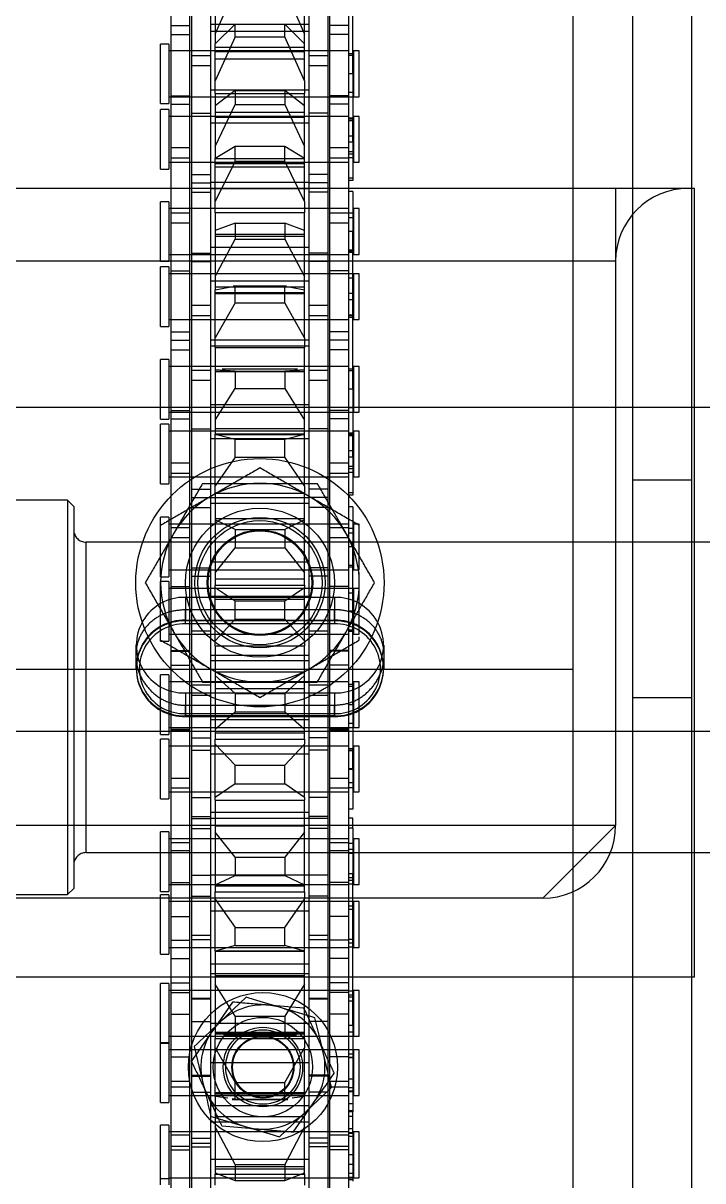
# Model space of a CAD drawing. Header units: metres. Extents: x 0 to 63075, y 0 to 44550.
# Drawn here: x 14551 to 14605.7, y 24603.6 to 24696.8 of the extents above; entities that cross this region are included whole.
import ezdxf

# ---------------------------------------------------------------- set-up
doc = ezdxf.new("R2010")
doc.units = ezdxf.units.M
doc.header["$LTSCALE"] = 75
doc.linetypes.add('HIDDEN2', pattern=[4.7625, 3.175, -1.5875])
for name, color, linetype in [('SDM', 7, 'Continuous'), ('SL1', 8, 'Continuous'), ('SL4', 4, 'Continuous'), ('ST1', 7, 'HIDDEN2')]:
    doc.layers.add(name, color=color, linetype=linetype)

# ---------------------------------------------------------------- blocks, each defined once
blk = doc.blocks.new('A$C29c634ac')
at = {"layer": 'SL1'}
for p, q in [((8110.014, 1997.519), (1110.014, 1997.519)), ((8110.014, 1997.519), (1110.014, 1997.519)), ((8110.014, 1971.419), (1110.014, 1971.419)), ((8110.014, 1971.419), (1110.014, 1971.419))]:
    blk.add_line(p, q, dxfattribs=at)
blk = doc.blocks.new('A$Ca53c419a')
at = {"layer": 'SL4'}
for p, q in [((215, 215.76), (215, 281)), ((184.647, 246.293), (181.839, 245.623)), ((188.616, 242.1), (186.632, 244.197)), ((177.384, 239.42), (179.368, 237.323)), ((181.353, 235.227), (184.161, 235.897)), ((59.76, 215.76), (215, 215.76)), ((215, 215.76), (1004.763, 215.76)), ((1004.763, 206.235), (54.76, 206.235))]:
    blk.add_line(p, q, dxfattribs=at)
for start, end in [(103.42102, 163.42102), (43.42102, 103.42102), (343.42102, 43.42102), (163.42102, 223.42102), (283.42102, 343.42102), (223.42102, 283.42102)]:
    blk.add_arc((183, 240.76), 5, start, end, dxfattribs=at)
for points, knots in [([(186.632, 244.197), (186.585, 244.246), (185.915, 244.955), (185.258, 245.648), (184.647, 246.293)], [0, 0, 0, 0, 0.070201, 1, 1, 1, 1]), ([(181.839, 245.623), (181.773, 245.608), (180.825, 245.381), (179.896, 245.16), (179.032, 244.953)], [0, 0, 0, 0, 0.070201, 1, 1, 1, 1]), ([(179.032, 244.953), (178.975, 244.763), (178.707, 243.862), (178.428, 242.926), (178.208, 242.187)], [0, 0, 0, 0, 0.211001, 1, 1, 1, 1]), ([(178.208, 242.187), (178.143, 241.97), (177.865, 241.033), (177.593, 240.121), (177.384, 239.42)], [0, 0, 0, 0, 0.231849, 1, 1, 1, 1]), ([(187.792, 239.333), (188.012, 240.072), (188.291, 241.009), (188.559, 241.91), (188.616, 242.1)], [0, 0, 0, 0, 0.788999, 1, 1, 1, 1]), ([(186.968, 236.567), (187.177, 237.268), (187.449, 238.18), (187.728, 239.116), (187.792, 239.333)], [0, 0, 0, 0, 0.768151, 1, 1, 1, 1]), ([(179.368, 237.323), (179.415, 237.274), (180.085, 236.565), (180.742, 235.872), (181.353, 235.227)], [0, 0, 0, 0, 0.070201, 1, 1, 1, 1]), ([(184.161, 235.897), (184.227, 235.912), (185.175, 236.139), (186.104, 236.36), (186.968, 236.567)], [0, 0, 0, 0, 0.070201, 1, 1, 1, 1])]:
    blk.add_open_spline(points, degree=3, knots=knots, dxfattribs=at)
at = {"layer": 'ST1'}
for p, q in [((190.25, 206), (190.25, 496)), ((202.45, 212.35), (202.45, 489.65)), ((247.9, 212.35), (247.9, 489.65)), ((196.6, 218.2), (196.6, 483.8)), ((196.888, 445.5), (196.888, 256.5)), ((228.638, 256.5), (228.638, 281.235)), ((253.75, 206), (253.75, 281.235)), ((228.638, 256.5), (196.888, 256.5)), ((196.888, 256.5), (197.388, 256)), ((228.138, 256), (228.638, 256.5)), ((228.138, 256), (197.388, 256)), ((200.263, 255), (200.263, 163.435)), ((200.265, 255), (225.236, 255)), ((225.263, 163.435), (225.263, 255)), ((216.971, 251), (215.07, 251)), ((216.157, 251), (215.138, 251)), ((173.529, 249), (177.857, 249)), ((173.996, 248.341), (173.996, 249)), ((177.857, 249), (178.326, 249)), ((178.326, 248.341), (178.326, 249)), ((180.155, 249), (184.926, 249)), ((180.155, 249), (180.155, 248.341)), ((184.926, 249), (189.631, 249)), ((184.926, 249), (184.926, 248.341)), ((184.952, 248.341), (184.952, 249)), ((189.631, 249), (189.723, 249)), ((189.723, 248.341), (189.723, 249)), ((192.081, 249), (196.878, 249)), ((192.081, 249), (192.081, 248.341)), ((196.878, 248.341), (196.878, 249)), ((197.14, 249), (201.845, 249)), ((197.14, 249), (197.14, 248.341)), ((201.845, 249), (201.937, 249)), ((201.937, 248.341), (201.937, 249)), ((204.595, 249), (209.392, 249)), ((204.595, 249), (204.595, 248.341)), ((209.392, 248.341), (209.392, 249)), ((209.779, 249), (214.576, 249)), ((209.779, 249), (209.779, 248.341)), ((214.576, 248.341), (214.576, 249)), ((217.295, 249), (222.092, 249)), ((217.295, 249), (217.295, 248.341)), ((222.261, 249), (222, 249)), ((222.092, 248.341), (222.092, 249)), ((222.479, 249), (227.276, 249)), ((222.479, 249), (222.479, 248.341)), ((227.276, 248.341), (227.276, 249)), ((229.965, 249), (234.762, 249)), ((229.965, 249), (229.965, 248.341)), ((234.762, 248.341), (234.762, 249)), ((235.179, 249), (239.976, 249)), ((235.179, 249), (235.179, 248.341)), ((239.976, 248.341), (239.976, 249)), ((242.635, 249), (247.432, 249)), ((242.635, 249), (242.635, 248.341)), ((247.432, 248.341), (247.432, 249)), ((247.879, 249), (252.676, 249)), ((247.879, 249), (247.879, 248.341)), ((252.676, 248.341), (252.676, 249)), ((255.305, 249), (260.102, 249)), ((255.305, 249), (255.305, 248.341)), ((260.102, 248.341), (260.102, 249)), ((260.579, 249), (265.376, 249)), ((260.579, 249), (260.579, 248.341)), ((265.376, 248.341), (265.376, 249)), ((170.405, 248.157), (181.404, 248.157)), ((177.857, 248.341), (173.529, 248.341)), ((174.083, 248.341), (174.083, 233.843)), ((174.083, 248.157), (174.083, 246.637)), ((176.345, 248.157), (176.345, 246.637)), ((176.633, 248.157), (176.633, 246.637)), ((177.517, 246.637), (177.517, 248.157)), ((177.773, 233.843), (177.773, 248.341)), ((177.773, 246.637), (177.773, 248.157)), ((178.326, 248.341), (177.857, 248.341)), ((180.301, 248.341), (180.155, 248.341)), ((184.926, 248.341), (180.301, 248.341)), ((180.708, 248.341), (180.708, 233.843)), ((180.708, 248.157), (180.708, 246.637)), ((181.404, 248.157), (189.009, 248.157)), ((181.404, 248.157), (181.404, 246.637)), ((181.848, 246.637), (181.848, 248.157)), ((183.818, 248.157), (183.818, 246.637)), ((184.398, 233.843), (184.398, 248.341)), ((184.398, 246.637), (184.398, 248.157)), ((189.723, 248.341), (184.926, 248.341)), ((185.479, 248.341), (185.479, 233.843)), ((185.479, 248.157), (185.479, 246.637)), ((187.252, 248.157), (187.252, 246.637)), ((189.009, 248.157), (189.009, 246.637)), ((189.009, 248.157), (195.116, 248.157)), ((189.169, 233.843), (189.169, 248.341)), ((189.169, 246.637), (189.169, 248.157)), ((189.781, 248.157), (189.781, 246.637)), ((191.747, 248.157), (191.747, 246.637)), ((192.227, 248.341), (192.081, 248.341)), ((196.878, 248.341), (192.227, 248.341)), ((192.635, 248.341), (192.635, 233.843)), ((192.635, 248.157), (192.635, 246.637)), ((193.215, 248.157), (193.215, 246.637)), ((195.116, 248.157), (195.116, 246.637)), ((195.116, 248.157), (205.458, 248.157)), ((196.325, 233.843), (196.325, 248.341)), ((196.325, 246.637), (196.325, 248.157)), ((201.937, 248.341), (197.14, 248.341)), ((197.693, 248.341), (197.693, 233.843)), ((197.693, 248.157), (197.693, 246.637)), ((197.854, 248.157), (197.854, 246.637)), ((200.4, 246.637), (200.4, 248.157)), ((201.074, 248.157), (201.074, 246.637)), ((201.383, 233.843), (201.383, 248.341)), ((201.383, 246.637), (201.383, 248.157)), ((209.392, 248.341), (204.595, 248.341)), ((205.149, 248.341), (205.149, 233.843)), ((205.149, 248.157), (205.149, 246.637)), ((205.458, 248.157), (206.257, 248.157)), ((205.458, 246.637), (205.458, 248.157)), ((206.257, 248.157), (215.351, 248.157)), ((206.257, 248.157), (206.257, 246.637)), ((208.839, 233.843), (208.839, 248.341)), ((208.839, 246.637), (208.839, 248.157)), ((214.576, 248.341), (209.779, 248.341)), ((210.14, 248.157), (210.14, 246.637)), ((210.198, 248.157), (210.198, 246.637)), ((210.332, 248.341), (210.332, 233.843)), ((210.332, 248.157), (210.332, 246.637)), ((214.022, 233.843), (214.022, 248.341)), ((214.022, 246.637), (214.022, 248.157)), ((215.351, 248.157), (215.351, 246.637)), ((215.351, 248.157), (221.701, 248.157)), ((215.353, 248.157), (215.353, 246.637)), ((216.489, 248.157), (216.489, 246.637)), ((216.548, 248.157), (216.548, 246.637)), ((222.092, 248.341), (217.295, 248.341)), ((217.849, 248.341), (217.849, 233.843)), ((217.849, 248.157), (217.849, 246.637)), ((221.539, 233.843), (221.539, 248.341)), ((221.539, 246.637), (221.539, 248.157)), ((221.701, 248.157), (221.701, 246.637)), ((221.701, 248.157), (230.797, 248.157)), ((221.703, 248.157), (221.703, 246.637)), ((227.276, 248.341), (222.479, 248.341)), ((223.032, 248.341), (223.032, 233.843)), ((223.032, 248.157), (223.032, 246.637)), ((225.614, 246.637), (225.614, 248.157)), ((226.444, 248.157), (226.444, 246.637)), ((226.722, 233.843), (226.722, 248.341)), ((226.722, 246.637), (226.722, 248.157)), ((234.762, 248.341), (229.965, 248.341)), ((230.519, 248.341), (230.519, 233.843)), ((230.519, 248.157), (230.519, 246.637)), ((230.797, 248.157), (231.657, 248.157)), ((230.797, 246.637), (230.797, 248.157)), ((231.657, 248.157), (240.752, 248.157)), ((231.657, 248.157), (231.657, 246.637)), ((234.209, 233.843), (234.209, 248.341)), ((234.209, 246.637), (234.209, 248.157)), ((239.976, 248.341), (235.179, 248.341)), ((235.188, 248.157), (235.188, 246.637)), ((235.732, 248.341), (235.732, 233.843)), ((235.732, 248.157), (235.732, 246.637)), ((235.874, 248.157), (235.874, 246.637)), ((239.422, 233.843), (239.422, 248.341)), ((239.422, 246.637), (239.422, 248.157)), ((240.752, 248.157), (240.752, 246.637)), ((240.752, 248.157), (247.102, 248.157)), ((241.523, 248.157), (241.523, 246.637)), ((242.209, 248.157), (242.209, 246.637)), ((247.432, 248.341), (242.635, 248.341)), ((243.189, 248.341), (243.189, 233.843)), ((243.189, 248.157), (243.189, 246.637)), ((246.879, 233.843), (246.879, 248.341)), ((246.879, 246.637), (246.879, 248.157)), ((247.102, 248.157), (247.102, 246.637)), ((247.102, 248.157), (256.197, 248.157)), ((252.676, 248.341), (247.879, 248.341)), ((248.432, 248.341), (248.432, 233.843)), ((248.432, 248.157), (248.432, 246.637)), ((250.954, 246.637), (250.954, 248.157)), ((251.784, 248.157), (251.784, 246.637)), ((252.122, 233.843), (252.122, 248.341)), ((252.122, 246.637), (252.122, 248.157)), ((260.102, 248.341), (255.305, 248.341)), ((255.859, 248.341), (255.859, 233.843)), ((255.859, 248.157), (255.859, 246.637)), ((256.197, 248.157), (257.057, 248.157)), ((256.197, 246.637), (256.197, 248.157)), ((257.057, 248.157), (266.152, 248.157)), ((257.057, 248.157), (257.057, 246.637)), ((259.549, 233.843), (259.549, 248.341)), ((259.549, 246.637), (259.549, 248.157)), ((260.528, 248.157), (260.528, 246.637)), ((265.376, 248.341), (260.579, 248.341)), ((261.132, 248.341), (261.132, 233.843)), ((261.132, 248.157), (261.132, 246.637)), ((261.214, 248.157), (261.214, 246.637)), ((264.822, 233.843), (264.822, 248.341)), ((264.822, 246.637), (264.822, 248.157)), ((266.152, 248.157), (266.152, 246.637)), ((266.152, 248.157), (272.502, 248.157)), ((266.863, 248.157), (266.863, 246.637)), ((170.008, 246.485), (176.572, 246.485)), ((170.405, 246.637), (181.404, 246.637)), ((174.083, 246.485), (174.083, 244.965)), ((176.572, 246.485), (176.572, 244.965)), ((176.572, 246.485), (182.27, 246.485)), ((176.864, 246.485), (176.864, 244.965)), ((177.287, 246.485), (177.287, 244.965)), ((177.773, 244.965), (177.773, 246.485)), ((180.708, 246.485), (180.708, 244.965)), ((180.982, 246.485), (180.982, 244.965)), ((181.404, 246.637), (189.009, 246.637)), ((182.27, 246.485), (182.27, 244.965)), ((182.27, 246.485), (193.244, 246.485)), ((182.342, 246.485), (182.342, 244.965)), ((184.398, 244.965), (184.398, 246.485)), ((185.479, 246.485), (185.479, 244.965)), ((186.68, 246.485), (186.68, 244.965)), ((188.473, 244.965), (188.473, 246.485)), ((188.56, 246.485), (188.56, 244.965)), ((189.009, 246.637), (195.116, 246.637)), ((189.169, 244.965), (189.169, 246.485)), ((192.635, 246.485), (192.635, 244.965)), ((193.244, 246.485), (193.618, 246.485)), ((193.244, 244.965), (193.244, 246.485)), ((193.618, 246.485), (202.209, 246.485)), ((193.618, 246.485), (193.618, 244.965)), ((195.116, 246.637), (205.458, 246.637)), ((196.325, 244.965), (196.325, 246.485)), ((196.757, 246.485), (196.757, 244.965)), ((197.693, 246.485), (197.693, 244.965)), ((198.46, 246.485), (198.46, 244.965)), ((201.383, 244.965), (201.383, 246.485)), ((202.209, 246.485), (202.209, 244.965)), ((202.209, 246.485), (208.529, 246.485)), ((203.014, 246.485), (203.014, 244.965)), ((203.187, 246.485), (203.187, 244.965)), ((204.717, 246.485), (204.717, 244.965)), ((205.149, 246.485), (205.149, 244.965)), ((205.458, 246.637), (206.257, 246.637)), ((206.257, 246.637), (215.351, 246.637)), ((208.529, 246.485), (208.529, 244.965)), ((208.529, 246.485), (218.097, 246.485)), ((208.839, 244.965), (208.839, 246.485)), ((209.507, 246.485), (209.507, 244.965)), ((210.332, 246.485), (210.332, 244.965)), ((213.121, 247), (211.221, 247)), ((211.221, 247), (211.221, 235)), ((211.279, 247), (211.289, 247)), ((211.279, 247), (211.279, 235)), ((211.289, 247), (212.128, 247)), ((211.289, 235), (211.289, 247)), ((211.461, 247), (211.289, 247)), ((211.461, 247), (211.461, 235)), ((212.128, 247), (212.128, 235)), ((212.914, 244.965), (212.914, 246.485)), ((213.121, 247), (213.121, 235)), ((213.774, 246.485), (213.774, 244.965)), ((214.022, 244.965), (214.022, 246.485)), ((215.351, 246.637), (221.701, 246.637)), ((217.849, 246.485), (217.849, 244.965)), ((218.097, 246.485), (218.957, 246.485)), ((218.097, 244.965), (218.097, 246.485)), ((218.68, 247), (218.988, 247)), ((218.68, 235), (218.68, 247)), ((220.821, 247), (218.92, 247)), ((218.92, 235), (218.92, 247)), ((218.957, 246.485), (228.052, 246.485)), ((218.957, 246.485), (218.957, 244.965)), ((218.988, 247), (219.828, 247)), ((218.988, 247), (218.988, 235)), ((219.828, 235), (219.828, 247)), ((220.821, 235), (220.821, 247)), ((221.539, 244.965), (221.539, 246.485)), ((221.701, 246.637), (230.797, 246.637)), ((222.518, 246.485), (222.518, 244.965)), ((223.032, 246.485), (223.032, 244.965)), ((223.204, 246.485), (223.204, 244.965)), ((226.722, 244.965), (226.722, 246.485)), ((228.052, 246.485), (228.052, 244.965)), ((228.052, 246.485), (234.402, 246.485)), ((228.853, 246.485), (228.853, 244.965)), ((229.539, 246.485), (229.539, 244.965)), ((230.519, 246.485), (230.519, 244.965)), ((230.797, 246.637), (231.657, 246.637)), ((231.657, 246.637), (240.752, 246.637)), ((234.209, 244.965), (234.209, 246.485)), ((234.402, 246.485), (234.402, 244.965)), ((234.402, 246.485), (243.497, 246.485)), ((235.732, 246.485), (235.732, 244.965)), ((238.284, 244.965), (238.284, 246.485)), ((239.114, 246.485), (239.114, 244.965)), ((239.422, 244.965), (239.422, 246.485)), ((240.752, 246.637), (247.102, 246.637)), ((243.189, 246.485), (243.189, 244.965)), ((243.497, 246.485), (244.357, 246.485)), ((243.497, 244.965), (243.497, 246.485)), ((244.357, 246.485), (253.452, 246.485)), ((244.357, 246.485), (244.357, 244.965)), ((246.879, 244.965), (246.879, 246.485)), ((247.102, 246.637), (256.197, 246.637)), ((247.858, 246.485), (247.858, 244.965)), ((248.432, 246.485), (248.432, 244.965)), ((248.544, 246.485), (248.544, 244.965)), ((252.122, 244.965), (252.122, 246.485)), ((253.452, 246.485), (253.452, 244.965)), ((253.452, 246.485), (259.802, 246.485)), ((254.193, 246.485), (254.193, 244.965)), ((254.879, 246.485), (254.879, 244.965)), ((255.859, 246.485), (255.859, 244.965)), ((256.197, 246.637), (257.057, 246.637)), ((257.057, 246.637), (266.152, 246.637)), ((259.549, 244.965), (259.549, 246.485)), ((259.802, 246.485), (259.802, 244.965)), ((259.802, 246.485), (268.897, 246.485)), ((261.132, 246.485), (261.132, 244.965)), ((263.624, 244.965), (263.624, 246.485)), ((264.454, 246.485), (264.454, 244.965)), ((264.822, 244.965), (264.822, 246.485)), ((266.152, 246.637), (272.502, 246.637)), ((170.008, 244.965), (176.572, 244.965)), ((173.482, 244.6), (174.379, 244.6)), ((174.48, 244.6), (173.859, 243)), ((174.083, 244.965), (174.083, 237.035)), ((174.379, 244.6), (174.379, 237.4)), ((180.641, 244.6), (174.379, 244.6)), ((174.804, 244.6), (174.804, 237.4)), ((174.964, 237.4), (174.964, 244.6)), ((175.142, 243), (178.176, 244.6)), ((175.557, 237.035), (175.557, 244.965)), ((176.572, 244.965), (182.27, 244.965)), ((177.773, 237.035), (177.773, 244.965)), ((178.593, 244.965), (178.593, 237.035)), ((179.013, 244.6), (179.013, 237.4)), ((179.888, 237.035), (179.888, 244.965)), ((180.491, 243.592), (180.641, 244.6)), ((180.641, 244.6), (184.545, 244.6)), ((180.708, 244.965), (180.708, 237.035)), ((180.851, 244.6), (180.851, 237.4)), ((180.918, 237.4), (180.918, 244.6)), ((184.545, 244.6), (181.757, 243)), ((182.27, 244.965), (193.244, 244.965)), ((183.364, 244.965), (183.364, 237.035)), ((184.398, 237.035), (184.398, 244.965)), ((184.545, 244.6), (185.296, 244.6)), ((185.296, 244.6), (185.296, 237.4)), ((192.337, 244.6), (185.296, 244.6)), ((185.479, 244.965), (185.479, 237.035)), ((185.644, 244.6), (185.703, 243)), ((185.764, 244.6), (185.764, 237.4)), ((185.786, 237.4), (185.786, 244.6)), ((188.23, 243.206), (185.863, 244.859)), ((186.513, 237.035), (186.513, 244.965)), ((187.104, 243), (189.681, 244.6)), ((189.169, 237.035), (189.169, 244.965)), ((190.36, 244.6), (190.36, 237.4)), ((190.52, 244.965), (190.52, 237.035)), ((191.284, 237.035), (191.284, 244.965)), ((192.337, 244.6), (192.343, 244.6)), ((192.337, 244.6), (192.337, 237.4)), ((192.785, 243), (192.343, 244.6)), ((192.343, 244.6), (196.515, 244.6)), ((192.346, 244.6), (192.346, 237.4)), ((192.635, 244.965), (192.635, 237.035)), ((193.244, 244.965), (193.618, 244.965)), ((193.618, 244.965), (202.209, 244.965)), ((196.515, 244.6), (194.233, 243)), ((195.578, 244.965), (195.578, 237.035)), ((196.325, 237.035), (196.325, 244.965)), ((196.515, 244.6), (197.096, 244.6)), ((197.096, 244.6), (197.096, 237.4)), ((204.497, 244.6), (197.096, 244.6)), ((197.592, 244.6), (197.592, 237.4)), ((197.681, 244.6), (198.417, 243)), ((197.693, 244.965), (197.693, 237.035)), ((198.44, 237.035), (198.44, 244.965)), ((199.891, 243), (201.927, 244.6)), ((200.263, 244.6), (200.263, 237.4)), ((201.383, 237.035), (201.383, 244.965)), ((202.209, 244.965), (208.529, 244.965)), ((202.428, 244.6), (202.428, 237.4)), ((203.034, 244.965), (203.034, 237.035)), ((203.498, 237.035), (203.498, 244.965)), ((204.497, 244.6), (204.497, 237.4)), ((204.497, 244.6), (204.702, 244.6)), ((205.81, 243), (204.702, 244.6)), ((204.702, 244.6), (209.007, 244.6)), ((205.149, 244.965), (205.149, 237.035)), ((209.007, 244.6), (207.305, 243)), ((208.217, 244.965), (208.217, 237.035)), ((208.529, 244.965), (218.097, 244.965)), ((208.839, 237.035), (208.839, 244.965)), ((209.007, 244.6), (209.399, 244.6)), ((209.399, 244.6), (209.399, 237.4)), ((216.914, 244.6), (209.399, 244.6)), ((209.908, 244.6), (209.908, 237.4)), ((210.202, 244.6), (211.592, 243)), ((210.332, 244.965), (210.332, 237.035)), ((210.954, 237.035), (210.954, 244.965)), ((212.128, 244.6), (212.128, 237.4)), ((213.092, 243), (214.522, 244.6)), ((213.135, 244.6), (213.135, 237.4)), ((213.443, 237.4), (213.443, 244.6)), ((214.022, 237.035), (214.022, 244.965)), ((214.828, 244.6), (214.828, 237.4)), ((215.734, 244.965), (215.734, 237.035)), ((216.137, 237.035), (216.137, 244.965)), ((216.914, 244.6), (216.914, 237.4)), ((216.914, 244.6), (217.319, 244.6)), ((219.059, 243), (217.319, 244.6)), ((217.319, 244.6), (221.62, 244.6)), ((217.849, 244.965), (217.849, 237.035)), ((218.097, 244.965), (218.957, 244.965)), ((218.957, 244.965), (228.052, 244.965)), ((219.828, 237.4), (219.828, 244.6)), ((221.62, 244.6), (220.552, 243)), ((220.662, 244.6), (220.662, 237.4)), ((220.834, 237.4), (220.834, 244.6)), ((220.844, 237.4), (220.844, 244.6)), ((220.917, 244.965), (220.917, 237.035)), ((221.539, 237.035), (221.539, 244.965)), ((221.62, 244.6), (221.811, 244.6)), ((221.811, 244.6), (221.811, 237.4)), ((229.197, 244.6), (221.811, 244.6)), ((222.316, 244.6), (222.316, 237.4)), ((222.805, 244.6), (224.804, 243)), ((223.032, 244.965), (223.032, 237.035)), ((223.654, 237.035), (223.654, 244.965)), ((225.263, 237.4), (225.263, 244.6)), ((226.282, 243), (227.06, 244.6)), ((226.722, 237.035), (226.722, 244.965)), ((227.162, 244.6), (227.162, 237.4)), ((228.052, 244.965), (234.402, 244.965)), ((228.404, 244.965), (228.404, 237.035)), ((228.837, 237.035), (228.837, 244.965)), ((229.197, 244.6), (229.197, 237.4)), ((229.197, 244.6), (229.79, 244.6)), ((232.105, 243), (229.79, 244.6)), ((229.79, 244.6), (233.948, 244.6)), ((230.519, 244.965), (230.519, 237.035)), ((233.948, 244.6), (233.549, 243)), ((233.617, 244.965), (233.617, 237.035)), ((233.932, 244.6), (233.932, 237.4)), ((233.948, 244.6), (233.95, 244.6)), ((240.952, 244.6), (233.95, 244.6)), ((233.95, 237.4), (233.95, 244.6)), ((234.209, 237.035), (234.209, 244.965)), ((234.402, 244.965), (243.497, 244.965)), ((234.416, 244.6), (234.416, 237.4)), ((235.085, 244.6), (237.63, 243)), ((235.732, 244.965), (235.732, 237.035)), ((236.324, 237.035), (236.324, 244.965)), ((239.015, 244.6), (239.015, 237.4)), ((239.032, 244.6), (239.032, 237.4)), ((239.037, 243), (239.139, 244.6)), ((239.422, 237.035), (239.422, 244.965)), ((240.952, 244.6), (240.952, 237.4)), ((240.952, 244.6), (241.713, 244.6)), ((241.074, 244.965), (241.074, 237.035)), ((241.537, 237.035), (241.537, 244.965)), ((244.53, 243), (241.713, 244.6)), ((241.713, 244.6), (245.595, 244.6)), ((243.189, 244.965), (243.189, 237.035)), ((243.497, 244.965), (244.357, 244.965)), ((244.357, 244.965), (253.452, 244.965)), ((245.297, 244.6), (245.297, 237.4)), ((245.372, 244.6), (245.372, 237.4)), ((245.595, 244.6), (245.791, 243.49)), ((251.801, 244.6), (245.595, 244.6)), ((245.821, 244.6), (245.821, 237.4)), ((246.317, 244.965), (246.317, 237.035)), ((246.648, 244.6), (249.656, 243)), ((246.879, 237.035), (246.879, 244.965)), ((248.432, 244.965), (248.432, 237.035)), ((248.994, 237.035), (248.994, 244.965)), ((249.911, 244.6), (249.911, 237.4)), ((250.059, 244.6), (250.059, 237.4)), ((250.948, 243), (250.37, 244.6)), ((251.801, 244.6), (251.801, 237.4)), ((251.801, 244.6), (252.706, 244.6)), ((252.122, 237.035), (252.122, 244.965)), ((255.933, 243), (252.706, 244.6)), ((252.706, 244.6), (256.187, 244.6)), ((253.452, 244.965), (259.802, 244.965)), ((253.744, 244.965), (253.744, 237.035)), ((254.237, 237.035), (254.237, 244.965)), ((255.489, 244.6), (255.489, 237.4)), ((255.765, 244.6), (255.765, 237.4)), ((255.859, 244.965), (255.859, 237.035)), ((261.395, 244.6), (256.163, 244.6)), ((256.163, 244.6), (256.163, 237.4)), ((256.187, 244.6), (257.142, 243)), ((257.122, 244.6), (260.496, 243)), ((259.017, 244.965), (259.017, 237.035)), ((259.485, 244.6), (259.485, 237.4)), ((259.549, 237.035), (259.549, 244.965)), ((259.802, 244.965), (268.897, 244.965)), ((259.886, 244.6), (259.886, 237.4)), ((261.632, 243), (260.392, 244.6)), ((261.132, 244.965), (261.132, 237.035)), ((261.395, 244.6), (261.395, 237.4)), ((261.395, 244.6), (262.416, 244.6)), ((261.664, 237.035), (261.664, 244.965)), ((265.949, 243), (262.416, 244.6)), ((262.416, 244.6), (265.383, 244.6)), ((264.179, 244.6), (264.179, 237.4)), ((264.775, 244.6), (264.775, 237.4)), ((264.822, 237.035), (264.822, 244.965)), ((265.11, 244.6), (265.11, 237.4)), ((265.383, 244.6), (266.979, 243)), ((269.426, 244.6), (265.383, 244.6)), ((266.17, 244.6), (269.803, 243)), ((266.414, 244.965), (266.414, 237.035)), ((266.937, 237.035), (266.937, 244.965)), ((178.267, 244.066), (178.019, 241.19)), ((185.585, 243.936), (185.585, 238.064)), ((239.182, 237.964), (239.182, 244.036)), ((173.859, 243), (173.859, 239)), ((175.142, 243), (173.859, 243)), ((175.142, 243), (175.142, 239)), ((180.394, 243.246), (180.394, 238.754)), ((180.402, 243), (180.439, 243.246)), ((180.402, 243), (181.757, 243)), ((180.402, 243), (180.402, 239)), ((181.757, 243), (181.757, 239)), ((185.703, 243), (185.703, 239)), ((187.104, 243), (185.703, 243)), ((187.104, 243), (187.104, 239)), ((192.785, 243), (194.233, 243)), ((192.785, 243), (192.785, 239)), ((194.233, 243), (194.233, 239)), ((199.891, 243), (198.417, 243)), ((198.417, 243), (198.417, 239)), ((199.891, 243), (199.891, 239)), ((205.81, 243), (207.305, 243)), ((205.81, 243), (205.81, 239)), ((207.305, 243), (207.305, 239)), ((213.092, 243), (211.592, 243)), ((211.592, 243), (211.592, 239)), ((213.092, 243), (213.092, 239)), ((219.059, 243), (220.552, 243)), ((219.059, 243), (219.059, 239)), ((220.552, 243), (220.552, 239)), ((224.804, 243), (224.804, 239)), ((226.282, 243), (224.804, 243)), ((226.282, 243), (226.282, 239)), ((232.105, 243), (232.105, 239)), ((232.105, 243), (233.549, 243)), ((233.549, 243), (233.549, 239)), ((237.63, 243), (237.63, 239)), ((239.037, 243), (237.63, 243)), ((239.037, 243), (239.037, 239)), ((244.53, 243), (244.53, 239)), ((244.53, 243), (245.877, 243)), ((245.852, 243.146), (245.877, 243)), ((245.877, 243), (245.877, 239)), ((245.88, 238.854), (245.88, 243.146)), ((249.656, 243), (249.656, 239)), ((250.948, 243), (249.656, 243)), ((250.948, 243), (250.948, 239)), ((255.933, 243), (255.933, 239)), ((255.933, 243), (257.142, 243)), ((257.142, 243), (257.142, 239)), ((260.496, 243), (260.496, 239)), ((261.632, 243), (260.496, 243)), ((261.632, 243), (261.632, 239)), ((265.949, 243), (265.949, 239)), ((265.949, 243), (266.979, 243)), ((266.979, 243), (266.979, 239)), ((187.733, 237.454), (187.981, 240.33)), ((173.859, 239), (174.48, 237.4)), ((175.142, 239), (173.859, 239)), ((178.176, 237.4), (175.142, 239)), ((180.439, 238.754), (180.402, 239)), ((180.402, 239), (181.757, 239)), ((181.757, 239), (184.545, 237.4)), ((185.703, 239), (185.644, 237.4)), ((187.104, 239), (185.703, 239)), ((189.681, 237.4), (187.104, 239)), ((192.343, 237.4), (192.785, 239)), ((192.785, 239), (194.233, 239)), ((194.233, 239), (196.515, 237.4)), ((198.417, 239), (197.681, 237.4)), ((199.891, 239), (198.417, 239)), ((201.927, 237.4), (199.891, 239)), ((204.702, 237.4), (205.81, 239)), ((205.81, 239), (207.305, 239)), ((207.305, 239), (209.007, 237.4)), ((211.592, 239), (210.202, 237.4)), ((213.092, 239), (211.592, 239)), ((214.522, 237.4), (213.092, 239)), ((217.319, 237.4), (219.059, 239)), ((219.059, 239), (220.552, 239)), ((220.552, 239), (221.62, 237.4)), ((224.804, 239), (222.805, 237.4)), ((226.282, 239), (224.804, 239)), ((227.06, 237.4), (226.282, 239)), ((229.79, 237.4), (232.105, 239)), ((232.105, 239), (233.549, 239)), ((233.549, 239), (233.948, 237.4)), ((237.63, 239), (235.085, 237.4)), ((239.037, 239), (237.63, 239)), ((239.139, 237.4), (239.037, 239)), ((241.713, 237.4), (244.53, 239)), ((244.53, 239), (245.877, 239)), ((245.877, 239), (245.852, 238.854)), ((249.656, 239), (246.648, 237.4)), ((250.948, 239), (249.656, 239)), ((250.37, 237.4), (250.948, 239)), ((252.706, 237.4), (255.933, 239)), ((255.933, 239), (257.142, 239)), ((257.142, 239), (256.187, 237.4)), ((260.496, 239), (257.122, 237.4)), ((260.392, 237.4), (261.632, 239)), ((261.632, 239), (260.496, 239)), ((262.416, 237.4), (265.949, 239)), ((266.979, 239), (265.383, 237.4)), ((265.949, 239), (266.979, 239)), ((269.803, 239), (266.17, 237.4)), ((177.77, 238.314), (180.137, 236.661)), ((180.641, 237.4), (180.491, 238.408)), ((245.791, 238.51), (245.595, 237.4)), ((170.008, 237.035), (176.572, 237.035)), ((174.379, 237.4), (173.482, 237.4)), ((174.083, 237.035), (174.083, 235.515)), ((174.379, 237.4), (180.641, 237.4)), ((176.572, 235.515), (176.572, 237.035)), ((176.572, 237.035), (182.27, 237.035)), ((176.864, 235.515), (176.864, 237.035)), ((177.287, 235.515), (177.287, 237.035)), ((177.773, 235.515), (177.773, 237.035)), ((180.641, 237.4), (184.545, 237.4)), ((180.708, 237.035), (180.708, 235.515)), ((180.982, 235.515), (180.982, 237.035)), ((182.27, 235.515), (182.27, 237.035)), ((182.27, 237.035), (193.244, 237.035)), ((182.342, 235.515), (182.342, 237.035)), ((184.398, 235.515), (184.398, 237.035)), ((185.296, 237.4), (184.545, 237.4)), ((185.296, 237.4), (192.337, 237.4)), ((185.479, 237.035), (185.479, 235.515)), ((186.68, 235.515), (186.68, 237.035)), ((188.473, 235.515), (188.473, 237.035)), ((188.56, 237.035), (188.56, 235.515)), ((189.169, 235.515), (189.169, 237.035)), ((192.343, 237.4), (192.337, 237.4)), ((192.343, 237.4), (196.515, 237.4)), ((192.635, 237.035), (192.635, 235.515)), ((193.244, 237.035), (193.618, 237.035)), ((193.244, 235.515), (193.244, 237.035)), ((193.618, 237.035), (202.209, 237.035)), ((193.618, 237.035), (193.618, 235.515)), ((196.325, 235.515), (196.325, 237.035)), ((197.096, 237.4), (196.515, 237.4)), ((196.757, 235.515), (196.757, 237.035)), ((197.096, 237.4), (204.497, 237.4)), ((197.693, 237.035), (197.693, 235.515)), ((198.46, 235.515), (198.46, 237.035)), ((201.383, 235.515), (201.383, 237.035)), ((202.209, 235.515), (202.209, 237.035)), ((202.209, 237.035), (208.529, 237.035)), ((203.014, 235.515), (203.014, 237.035)), ((203.187, 235.515), (203.187, 237.035)), ((204.702, 237.4), (204.497, 237.4)), ((204.702, 237.4), (209.007, 237.4)), ((204.717, 235.515), (204.717, 237.035)), ((205.149, 237.035), (205.149, 235.515)), ((208.529, 235.515), (208.529, 237.035)), ((208.529, 237.035), (218.097, 237.035)), ((208.839, 235.515), (208.839, 237.035)), ((209.399, 237.4), (209.007, 237.4)), ((209.399, 237.4), (216.914, 237.4)), ((209.507, 235.515), (209.507, 237.035)), ((210.332, 237.035), (210.332, 235.515)), ((212.914, 235.515), (212.914, 237.035)), ((213.774, 237.035), (213.774, 235.515)), ((214.022, 235.515), (214.022, 237.035)), ((217.319, 237.4), (216.914, 237.4)), ((217.319, 237.4), (221.62, 237.4)), ((217.849, 237.035), (217.849, 235.515)), ((218.097, 237.035), (218.957, 237.035)), ((218.097, 235.515), (218.097, 237.035)), ((218.957, 237.035), (228.052, 237.035)), ((218.957, 237.035), (218.957, 235.515)), ((221.539, 235.515), (221.539, 237.035)), ((221.811, 237.4), (221.62, 237.4)), ((221.811, 237.4), (229.197, 237.4)), ((222.518, 235.515), (222.518, 237.035)), ((223.032, 237.035), (223.032, 235.515)), ((223.204, 235.515), (223.204, 237.035)), ((226.722, 235.515), (226.722, 237.035)), ((228.052, 235.515), (228.052, 237.035)), ((228.052, 237.035), (234.402, 237.035)), ((228.853, 235.515), (228.853, 237.035)), ((229.79, 237.4), (229.197, 237.4)), ((229.539, 235.515), (229.539, 237.035)), ((229.79, 237.4), (233.948, 237.4)), ((230.519, 237.035), (230.519, 235.515)), ((233.95, 237.4), (233.948, 237.4)), ((233.95, 237.4), (240.952, 237.4)), ((234.209, 235.515), (234.209, 237.035)), ((234.402, 235.515), (234.402, 237.035)), ((234.402, 237.035), (243.497, 237.035)), ((235.732, 237.035), (235.732, 235.515)), ((238.284, 235.515), (238.284, 237.035)), ((239.114, 237.035), (239.114, 235.515)), ((239.422, 235.515), (239.422, 237.035)), ((241.713, 237.4), (240.952, 237.4)), ((241.713, 237.4), (245.595, 237.4)), ((243.189, 237.035), (243.189, 235.515)), ((243.497, 237.035), (244.357, 237.035)), ((243.497, 235.515), (243.497, 237.035)), ((244.357, 237.035), (253.452, 237.035)), ((244.357, 237.035), (244.357, 235.515)), ((245.595, 237.4), (251.801, 237.4)), ((246.879, 235.515), (246.879, 237.035)), ((247.858, 235.515), (247.858, 237.035)), ((248.432, 237.035), (248.432, 235.515)), ((248.544, 235.515), (248.544, 237.035)), ((252.706, 237.4), (251.801, 237.4)), ((252.122, 235.515), (252.122, 237.035)), ((252.706, 237.4), (256.187, 237.4)), ((253.452, 235.515), (253.452, 237.035)), ((253.452, 237.035), (259.802, 237.035)), ((254.193, 235.515), (254.193, 237.035)), ((254.879, 235.515), (254.879, 237.035)), ((255.859, 237.035), (255.859, 235.515)), ((256.187, 237.4), (261.395, 237.4)), ((259.549, 235.515), (259.549, 237.035)), ((259.802, 235.515), (259.802, 237.035)), ((259.802, 237.035), (268.897, 237.035)), ((261.132, 237.035), (261.132, 235.515)), ((262.416, 237.4), (261.395, 237.4)), ((262.416, 237.4), (265.383, 237.4)), ((263.624, 235.515), (263.624, 237.035)), ((264.454, 237.035), (264.454, 235.515)), ((264.822, 235.515), (264.822, 237.035)), ((265.383, 237.4), (269.426, 237.4)), ((170.008, 235.515), (176.572, 235.515)), ((170.405, 235.363), (181.404, 235.363)), ((174.083, 235.363), (174.083, 233.511)), ((176.345, 233.843), (176.345, 235.363)), ((176.572, 235.515), (182.27, 235.515)), ((176.633, 235.363), (176.633, 233.843)), ((177.517, 233.843), (177.517, 235.363)), ((177.773, 233.843), (177.773, 235.363)), ((180.708, 235.363), (180.708, 233.843)), ((181.404, 235.363), (189.009, 235.363)), ((181.404, 235.363), (181.404, 233.843)), ((181.848, 233.843), (181.848, 235.363)), ((182.27, 235.515), (193.244, 235.515)), ((183.818, 233.843), (183.818, 235.363)), ((184.398, 233.843), (184.398, 235.363)), ((185.479, 235.363), (185.479, 233.511)), ((187.252, 233.843), (187.252, 235.363)), ((189.009, 233.843), (189.009, 235.363)), ((189.009, 235.363), (195.116, 235.363)), ((189.169, 233.843), (189.169, 235.363)), ((189.781, 233.843), (189.781, 235.363)), ((191.747, 233.843), (191.747, 235.363)), ((192.635, 235.363), (192.635, 233.843)), ((193.215, 233.843), (193.215, 235.363)), ((193.244, 235.515), (193.618, 235.515)), ((193.618, 235.515), (202.209, 235.515)), ((195.116, 233.843), (195.116, 235.363)), ((195.116, 235.363), (205.458, 235.363)), ((196.325, 233.511), (196.325, 235.363)), ((197.693, 235.363), (197.693, 233.843)), ((197.854, 233.843), (197.854, 235.363)), ((200.4, 233.843), (200.4, 235.363)), ((201.074, 235.363), (201.074, 233.843)), ((201.383, 233.843), (201.383, 235.363)), ((202.209, 235.515), (208.529, 235.515)), ((205.149, 235.363), (205.149, 233.843)), ((205.458, 235.363), (206.257, 235.363)), ((205.458, 233.843), (205.458, 235.363)), ((206.257, 235.363), (215.351, 235.363)), ((206.257, 235.363), (206.257, 233.843)), ((208.529, 235.515), (218.097, 235.515)), ((208.839, 233.843), (208.839, 235.363)), ((210.14, 233.843), (210.14, 235.363)), ((210.198, 233.843), (210.198, 235.363)), ((210.332, 235.363), (210.332, 233.511)), ((213.121, 235), (211.221, 235)), ((211.289, 235), (211.279, 235)), ((211.289, 235), (212.128, 235)), ((211.289, 235), (211.461, 235)), ((214.022, 233.843), (214.022, 235.363)), ((215.351, 233.843), (215.351, 235.363)), ((215.351, 235.363), (221.701, 235.363)), ((215.353, 233.843), (215.353, 235.363)), ((216.489, 233.843), (216.489, 235.363)), ((216.548, 233.843), (216.548, 235.363)), ((217.849, 235.363), (217.849, 233.843)), ((218.097, 235.515), (218.957, 235.515)), ((218.988, 235), (218.68, 235)), ((220.821, 235), (218.92, 235)), ((218.957, 235.515), (228.052, 235.515)), ((218.988, 235), (219.828, 235)), ((221.539, 233.511), (221.539, 235.363)), ((221.701, 233.843), (221.701, 235.363)), ((221.701, 235.363), (230.797, 235.363)), ((221.703, 233.843), (221.703, 235.363)), ((223.032, 235.363), (223.032, 233.843)), ((225.614, 233.843), (225.614, 235.363)), ((226.444, 235.363), (226.444, 233.843)), ((226.722, 233.843), (226.722, 235.363)), ((228.052, 235.515), (234.402, 235.515)), ((230.519, 235.363), (230.519, 233.843)), ((230.797, 235.363), (231.657, 235.363)), ((230.797, 233.843), (230.797, 235.363)), ((231.657, 235.363), (240.752, 235.363)), ((231.657, 235.363), (231.657, 233.843)), ((234.209, 233.843), (234.209, 235.363)), ((234.402, 235.515), (243.497, 235.515)), ((235.188, 233.843), (235.188, 235.363)), ((235.732, 235.363), (235.732, 233.511)), ((235.874, 233.843), (235.874, 235.363)), ((239.422, 233.843), (239.422, 235.363)), ((240.752, 233.843), (240.752, 235.363)), ((240.752, 235.363), (247.102, 235.363)), ((241.523, 233.843), (241.523, 235.363)), ((242.209, 233.843), (242.209, 235.363)), ((243.189, 235.363), (243.189, 233.843)), ((243.497, 235.515), (244.357, 235.515)), ((244.357, 235.515), (253.452, 235.515)), ((246.879, 233.511), (246.879, 235.363)), ((247.102, 233.843), (247.102, 235.363)), ((247.102, 235.363), (256.197, 235.363)), ((248.432, 235.363), (248.432, 233.843)), ((250.954, 233.843), (250.954, 235.363)), ((251.784, 235.363), (251.784, 233.843)), ((252.122, 233.843), (252.122, 235.363)), ((253.452, 235.515), (259.802, 235.515)), ((255.859, 235.363), (255.859, 233.843)), ((256.197, 235.363), (257.057, 235.363)), ((256.197, 233.843), (256.197, 235.363)), ((257.057, 235.363), (266.152, 235.363)), ((257.057, 235.363), (257.057, 233.843)), ((259.549, 233.843), (259.549, 235.363)), ((259.802, 235.515), (268.897, 235.515)), ((260.528, 233.843), (260.528, 235.363)), ((261.132, 235.363), (261.132, 233.511)), ((261.214, 233.843), (261.214, 235.363)), ((264.822, 233.843), (264.822, 235.363)), ((266.152, 233.843), (266.152, 235.363)), ((266.152, 235.363), (272.502, 235.363)), ((266.863, 233.843), (266.863, 235.363)), ((170.405, 233.843), (181.404, 233.843)), ((177.648, 233.511), (173.816, 233.511)), ((173.912, 233.511), (173.912, 233.843)), ((177.773, 233.474), (174.083, 233.474)), ((174.083, 233.474), (174.083, 233)), ((174.1, 233.511), (174.1, 233.843)), ((174.452, 233.843), (174.452, 233.474)), ((175.149, 233.511), (175.149, 233.843)), ((175.152, 233.511), (175.152, 233.843)), ((175.941, 233.511), (175.941, 233.843)), ((177.404, 233.474), (177.404, 233.843)), ((177.648, 233.511), (177.648, 233.843)), ((177.695, 233.511), (177.648, 233.511)), ((177.695, 233.511), (177.695, 233.843)), ((177.695, 233.511), (179.403, 233.511)), ((177.773, 233), (177.773, 233.474)), ((178.039, 233.511), (178.039, 233.843)), ((179.012, 233.511), (179.012, 233.843)), ((179.403, 233.511), (179.403, 233.843)), ((179.48, 233.511), (179.403, 233.511)), ((179.48, 233.511), (179.48, 233.843)), ((180.026, 233.511), (179.48, 233.511)), ((180.026, 233.511), (180.026, 233.843)), ((183.774, 233.511), (180.026, 233.511)), ((184.398, 233.474), (180.708, 233.474)), ((180.708, 233.474), (180.708, 233)), ((181.006, 233.511), (181.006, 233.843)), ((181.077, 233.843), (181.077, 233.474)), ((181.332, 233.511), (181.332, 233.843)), ((181.404, 233.843), (189.009, 233.843)), ((182.021, 233.511), (182.021, 233.843)), ((183.769, 233.511), (183.769, 233.843)), ((183.772, 233.843), (183.772, 233.511)), ((186.351, 233.511), (183.772, 233.511)), ((183.774, 233.511), (183.774, 233.843)), ((184.029, 233.474), (184.029, 233.843)), ((184.378, 233.511), (184.378, 233.843)), ((184.398, 233), (184.398, 233.474)), ((189.169, 233.474), (185.479, 233.474)), ((185.479, 233.474), (185.479, 233)), ((185.848, 233.843), (185.848, 233.474)), ((186.351, 233.511), (186.351, 233.843)), ((186.351, 233.511), (198.565, 233.511)), ((188.297, 233.511), (188.297, 233.843)), ((188.639, 233.511), (188.639, 233.843)), ((188.8, 233.474), (188.8, 233.843)), ((189.009, 233.843), (195.116, 233.843)), ((189.124, 233.511), (189.124, 233.843)), ((189.169, 233), (189.169, 233.474)), ((196.325, 233.474), (192.635, 233.474)), ((192.635, 233.474), (192.635, 233)), ((192.655, 233.511), (192.655, 233.843)), ((193.004, 233.843), (193.004, 233.474)), ((193.259, 233.511), (193.259, 233.843)), ((193.263, 233.511), (193.263, 233.843)), ((195.116, 233.843), (205.458, 233.843)), ((195.7, 233.511), (195.7, 233.843)), ((195.956, 233.474), (195.956, 233.843)), ((196.325, 233), (196.325, 233.474)), ((201.383, 233.474), (197.693, 233.474)), ((197.693, 233.474), (197.693, 233)), ((197.739, 233.511), (197.739, 233.843)), ((198.032, 233.511), (198.032, 233.843)), ((198.062, 233.843), (198.062, 233.474)), ((198.224, 233.511), (198.224, 233.843)), ((198.565, 233.511), (198.565, 233.843)), ((202.241, 233.511), (198.565, 233.511)), ((200.199, 233.511), (200.199, 233.843)), ((200.511, 233.511), (200.511, 233.843)), ((201.007, 233.511), (201.007, 233.843)), ((201.014, 233.474), (201.014, 233.843)), ((201.383, 233), (201.383, 233.474)), ((202.241, 233.511), (202.241, 233.843)), ((202.241, 233.511), (203.05, 233.511)), ((203.05, 233.511), (203.05, 233.843)), ((203.754, 233.511), (203.754, 233.843)), ((206.973, 233.511), (203.754, 233.511)), ((203.772, 233.511), (203.772, 233.843)), ((208.839, 233.474), (205.149, 233.474)), ((205.149, 233.474), (205.149, 233)), ((205.458, 233.843), (206.257, 233.843)), ((205.518, 233.843), (205.518, 233.474)), ((205.878, 233.511), (205.878, 233.843)), ((205.895, 233.511), (205.895, 233.843)), ((206.257, 233.843), (215.351, 233.843)), ((206.973, 233.511), (206.973, 233.843)), ((206.973, 233.511), (208.608, 233.511)), ((207.015, 233.511), (207.015, 233.843)), ((208.47, 233.474), (208.47, 233.843)), ((208.608, 233.511), (208.608, 233.843)), ((208.618, 233.511), (208.618, 233.843)), ((208.625, 233.843), (208.625, 233.511)), ((212.177, 233.511), (208.625, 233.511)), ((208.839, 233), (208.839, 233.474)), ((214.022, 233.474), (210.332, 233.474)), ((210.332, 233.474), (210.332, 233)), ((210.701, 233.843), (210.701, 233.474)), ((212.177, 233.511), (212.177, 233.843)), ((212.177, 233.511), (224.877, 233.511)), ((212.178, 233.511), (212.178, 233.843)), ((213.653, 233.474), (213.653, 233.843)), ((213.796, 233.511), (213.796, 233.843)), ((213.797, 233.511), (213.797, 233.843)), ((214.022, 233), (214.022, 233.474)), ((215.351, 233.843), (221.701, 233.843)), ((221.539, 233.474), (217.849, 233.474)), ((217.849, 233.474), (217.849, 233)), ((218.069, 233.511), (218.069, 233.843)), ((218.08, 233.511), (218.08, 233.843)), ((218.218, 233.843), (218.218, 233.474)), ((219.673, 233.511), (219.673, 233.843)), ((219.714, 233.511), (219.714, 233.843)), ((221.17, 233.474), (221.17, 233.843)), ((221.539, 233), (221.539, 233.474)), ((221.701, 233.843), (230.797, 233.843)), ((226.722, 233.474), (223.032, 233.474)), ((223.032, 233.474), (223.032, 233)), ((223.246, 233.511), (223.246, 233.843)), ((223.258, 233.511), (223.258, 233.843)), ((223.258, 233.511), (223.258, 233.843)), ((223.401, 233.843), (223.401, 233.474)), ((224.877, 233.511), (224.877, 233.843)), ((228.108, 233.511), (224.877, 233.511)), ((224.878, 233.511), (224.878, 233.843)), ((225.984, 233.511), (225.984, 233.843)), ((225.985, 233.511), (225.985, 233.843)), ((226.353, 233.474), (226.353, 233.843)), ((226.722, 233), (226.722, 233.474)), ((228.108, 233.511), (228.108, 233.843)), ((228.108, 233.511), (228.108, 233.843)), ((228.108, 233.511), (228.108, 233.511)), ((229.039, 233.511), (229.039, 233.843)), ((232.12, 233.511), (229.039, 233.511)), ((229.242, 233.511), (229.242, 233.843)), ((234.209, 233.474), (230.519, 233.474)), ((230.519, 233.474), (230.519, 233)), ((230.797, 233.843), (231.657, 233.843)), ((230.888, 233.843), (230.888, 233.474)), ((231.158, 233.511), (231.158, 233.843)), ((231.361, 233.511), (231.361, 233.843)), ((231.657, 233.843), (240.752, 233.843)), ((232.12, 233.511), (232.12, 233.843)), ((232.12, 233.511), (234.025, 233.511)), ((232.607, 233.511), (232.607, 233.843)), ((233.84, 233.474), (233.84, 233.843)), ((233.918, 233.511), (233.918, 233.843)), ((234.025, 233.843), (234.025, 233.511)), ((237.577, 233.511), (234.025, 233.511)), ((234.04, 233.511), (234.04, 233.843)), ((234.209, 233), (234.209, 233.474)), ((239.422, 233.474), (235.732, 233.474)), ((235.732, 233.474), (235.732, 233)), ((236.101, 233.843), (236.101, 233.474)), ((237.577, 233.511), (237.577, 233.843)), ((237.577, 233.511), (250.277, 233.511)), ((239.053, 233.474), (239.053, 233.843)), ((239.196, 233.511), (239.196, 233.843)), ((239.422, 233), (239.422, 233.474)), ((240.752, 233.843), (247.102, 233.843)), ((246.879, 233.474), (243.189, 233.474)), ((243.189, 233.474), (243.189, 233)), ((243.358, 233.511), (243.358, 233.843)), ((243.479, 233.511), (243.479, 233.843)), ((243.558, 233.843), (243.558, 233.474)), ((244.79, 233.511), (244.79, 233.843)), ((245.278, 233.511), (245.278, 233.843)), ((246.51, 233.474), (246.51, 233.843)), ((246.879, 233), (246.879, 233.474)), ((247.102, 233.843), (256.197, 233.843)), ((252.122, 233.474), (248.432, 233.474)), ((248.432, 233.474), (248.432, 233)), ((248.586, 233.511), (248.586, 233.843)), ((248.658, 233.511), (248.658, 233.843)), ((248.801, 233.843), (248.801, 233.474)), ((250.277, 233.511), (250.277, 233.843)), ((253.508, 233.511), (250.277, 233.511)), ((251.384, 233.511), (251.384, 233.843)), ((251.753, 233.474), (251.753, 233.843)), ((252.122, 233), (252.122, 233.474)), ((253.508, 233.511), (253.508, 233.843)), ((254.379, 233.511), (254.379, 233.843)), ((257.46, 233.511), (254.379, 233.511)), ((254.582, 233.511), (254.582, 233.843)), ((259.549, 233.474), (255.859, 233.474)), ((255.859, 233.474), (255.859, 233)), ((256.197, 233.843), (257.057, 233.843)), ((256.228, 233.843), (256.228, 233.474)), ((256.498, 233.511), (256.498, 233.843)), ((256.701, 233.511), (256.701, 233.843)), ((257.057, 233.843), (266.152, 233.843)), ((257.46, 233.511), (257.46, 233.843)), ((257.46, 233.511), (259.425, 233.511)), ((257.948, 233.511), (257.948, 233.843)), ((259.18, 233.474), (259.18, 233.843)), ((259.258, 233.511), (259.258, 233.843)), ((259.38, 233.511), (259.38, 233.843)), ((259.425, 233.843), (259.425, 233.511)), ((262.977, 233.511), (259.425, 233.511)), ((259.549, 233), (259.549, 233.474)), ((264.822, 233.474), (261.132, 233.474)), ((261.132, 233.474), (261.132, 233)), ((261.501, 233.843), (261.501, 233.474)), ((262.977, 233.511), (262.977, 233.843)), ((262.977, 233.511), (275.677, 233.511)), ((264.453, 233.474), (264.453, 233.843)), ((264.596, 233.511), (264.596, 233.843)), ((264.822, 233), (264.822, 233.474)), ((266.152, 233.843), (272.502, 233.843)), ((174.083, 233), (177.412, 233)), ((177.412, 233), (177.773, 233)), ((180.708, 233), (184.398, 233)), ((185.479, 233), (189.099, 233)), ((189.099, 233), (189.169, 233)), ((192.635, 233), (196.325, 233)), ((197.693, 233), (201.313, 233)), ((201.313, 233), (201.383, 233)), ((205.149, 233), (208.839, 233)), ((210.332, 233), (214.022, 233)), ((217.381, 233), (217.637, 233)), ((217.849, 233), (221.539, 233)), ((221.732, 233), (222, 233)), ((222, 233), (222.824, 233)), ((223.032, 233), (226.722, 233)), ((230.519, 233), (234.209, 233)), ((235.732, 233), (239.422, 233)), ((243.189, 233), (246.879, 233)), ((248.432, 233), (252.122, 233)), ((255.859, 233), (259.549, 233)), ((261.132, 233), (264.822, 233)), ((215.07, 231), (216.971, 231)), ((215.138, 231), (216.157, 231)), ((196.6, 218.2), (202.45, 212.35)), ((215, 215.76), (1004.763, 215.76)), ((247.9, 212.35), (202.45, 212.35)), ((253.75, 212.35), (247.9, 212.35)), ((1004.763, 210.997), (4.763, 210.997)), ((212.763, 210.997), (212.763, 206.235)), ((230.263, 206.235), (230.263, 210.997)), ((190.25, 206), (253.75, 206))]:
    blk.add_line(p, q, dxfattribs=at)
for centre, radius in [((222, 241), 10), ((183, 240.76), 6), ((222, 241), 6), ((222, 241), 5.25), ((222, 241), 5), ((222, 241), 4.25), ((222, 241), 4.172), ((183, 240.76), 4), ((183, 240.76), 3.2), ((183, 240.76), 3), ((183, 240.76), 2.5), ((183, 240.76), 2.445)]:
    blk.add_circle(centre, radius, dxfattribs=at)
for centre, radius, start, end in [((199.263, 255), 1, 0, 90), ((226.263, 255), 1, 90, 180), ((215.07, 247.107), 3.851, 358.40899, 181.59101), ((215.138, 247.107), 3.851, 358.40899, 181.59101), ((216.971, 247.107), 3.851, 358.40899, 181.59101), ((215.07, 247.1), 3.611, 358.40899, 181.59101), ((222, 241), 8, 90, 150), ((222, 241), 8, 30, 90), ((222, 241), 8, 150, 210), ((222, 241), 8, 330, 30), ((222, 241), 8, 210, 270), ((222, 241), 8, 270, 330), ((215.07, 234.893), 3.851, 178.40899, 1.59101), ((215.138, 234.893), 3.851, 178.40899, 1.59101), ((215.07, 234.9), 3.611, 178.40899, 1.59101), ((216.971, 234.893), 3.851, 178.40899, 1.59101), ((202.45, 218.2), 5.85, 180, 270), ((247.9, 206.5), 5.85, 0, 90)]:
    blk.add_arc(centre, radius, start, end, dxfattribs=at)
for points, knots in [([(219.828, 247), (219.791, 247.437), (219.719, 248.31), (219.148, 249.48), (218.271, 250.401), (217.11, 250.954), (215.816, 251.057), (214.552, 250.724), (213.43, 250.004), (212.569, 248.944), (212.171, 247.869), (212.138, 247.206), (212.128, 247)], [0, 0, 0, 0, 0.103572, 0.207012, 0.313844, 0.42317, 0.52894, 0.630914, 0.734208, 0.842002, 0.951055, 1, 1, 1, 1]), ([(222, 250.238), (221.35, 249.863), (220.039, 249.106), (218.684, 248.323), (218, 247.928)], [0, 0, 0, 0, 0.495458, 1, 1, 1, 1]), ([(226, 247.928), (225.905, 247.983), (225.187, 248.397), (223.833, 249.179), (222.615, 249.883), (222, 250.238)], [0, 0, 0, 0, 0.070086, 0.530782, 1, 1, 1, 1]), ([(217.381, 249), (217.006, 248.35), (216.249, 247.039), (215.467, 245.684), (215.072, 245)], [0, 0, 0, 0, 0.495458, 1, 1, 1, 1]), ([(228.928, 245), (228.873, 245.095), (228.459, 245.813), (227.677, 247.167), (226.974, 248.385), (226.619, 249)], [0, 0, 0, 0, 0.070086, 0.530782, 1, 1, 1, 1]), ([(218, 247.928), (217.905, 247.873), (217.187, 247.459), (215.833, 246.677), (214.615, 245.974), (214, 245.619)], [0, 0, 0, 0, 0.070086, 0.530782, 1, 1, 1, 1]), ([(230, 245.619), (229.35, 245.994), (228.039, 246.751), (226.684, 247.533), (226, 247.928)], [0, 0, 0, 0, 0.495458, 1, 1, 1, 1]), ([(180.882, 245.289), (181.119, 245.4), (182.004, 245.814), (182.866, 246.217), (183.497, 246.512)], [0, 0, 0, 0, 0.2686336, 1, 1, 1, 1]), ([(185.863, 244.859), (185.807, 244.898), (185.008, 245.456), (184.225, 246.003), (183.497, 246.512)], [0, 0, 0, 0, 0.070201, 1, 1, 1, 1]), ([(178.267, 244.066), (178.486, 244.169), (179.339, 244.567), (180.224, 244.982), (180.882, 245.289)], [0, 0, 0, 0, 0.257551, 1, 1, 1, 1]), ([(214, 245.619), (214, 245.231), (214, 243.725), (214, 242.161), (214, 241)], [0, 0, 0, 0, 0.257551, 1, 1, 1, 1]), ([(230, 245.619), (230, 245.231), (230, 243.725), (230, 242.161), (230, 241)], [0, 0, 0, 0, 0.257551, 1, 1, 1, 1]), ([(215.072, 245), (215.017, 244.905), (214.603, 244.187), (213.821, 242.833), (213.117, 241.615), (212.762, 241)], [0, 0, 0, 0, 0.070086, 0.530782, 1, 1, 1, 1]), ([(231.238, 241), (230.863, 241.65), (230.106, 242.961), (229.323, 244.316), (228.928, 245)], [0, 0, 0, 0, 0.495458, 1, 1, 1, 1]), ([(187.981, 240.33), (187.987, 240.398), (188.071, 241.369), (188.153, 242.321), (188.23, 243.206)], [0, 0, 0, 0, 0.070201, 1, 1, 1, 1]), ([(178.019, 241.19), (178.013, 241.122), (177.929, 240.151), (177.847, 239.199), (177.77, 238.314)], [0, 0, 0, 0, 0.070201, 1, 1, 1, 1]), ([(212.762, 241), (213.137, 240.35), (213.894, 239.039), (214.677, 237.684), (215.072, 237)], [0, 0, 0, 0, 0.495458, 1, 1, 1, 1]), ([(214, 241), (214, 240.58), (214, 239.017), (214, 237.494), (214, 236.381)], [0, 0, 0, 0, 0.268634, 1, 1, 1, 1]), ([(228.928, 237), (228.983, 237.095), (229.397, 237.813), (230.179, 239.167), (230.883, 240.385), (231.238, 241)], [0, 0, 0, 0, 0.070086, 0.530782, 1, 1, 1, 1]), ([(230, 241), (230, 240.58), (230, 239.017), (230, 237.494), (230, 236.381)], [0, 0, 0, 0, 0.268634, 1, 1, 1, 1]), ([(185.118, 236.231), (185.356, 236.342), (186.241, 236.756), (187.103, 237.159), (187.733, 237.454)], [0, 0, 0, 0, 0.2686336, 1, 1, 1, 1]), ([(215.072, 237), (215.127, 236.905), (215.541, 236.187), (216.323, 234.833), (217.026, 233.615), (217.381, 233)], [0, 0, 0, 0, 0.070086, 0.530782, 1, 1, 1, 1]), ([(226.619, 233), (226.994, 233.65), (227.751, 234.961), (228.533, 236.316), (228.928, 237)], [0, 0, 0, 0, 0.495458, 1, 1, 1, 1]), ([(180.137, 236.661), (180.193, 236.622), (180.992, 236.064), (181.775, 235.517), (182.503, 235.008)], [0, 0, 0, 0, 0.070201, 1, 1, 1, 1]), ([(182.503, 235.008), (182.723, 235.111), (183.575, 235.509), (184.461, 235.923), (185.118, 236.231)], [0, 0, 0, 0, 0.257551, 1, 1, 1, 1]), ([(214, 236.381), (214.65, 236.006), (215.961, 235.249), (217.316, 234.467), (218, 234.072)], [0, 0, 0, 0, 0.495458, 1, 1, 1, 1]), ([(226, 234.072), (226.095, 234.127), (226.813, 234.541), (228.167, 235.323), (229.385, 236.026), (230, 236.381)], [0, 0, 0, 0, 0.070086, 0.530782, 1, 1, 1, 1]), ([(212.128, 235), (212.173, 234.563), (212.261, 233.69), (212.941, 232.52), (213.941, 231.599), (215.194, 231.046), (216.507, 230.943), (217.713, 231.276), (218.725, 231.996), (219.463, 233.056), (219.792, 234.131), (219.819, 234.794), (219.828, 235)], [0, 0, 0, 0, 0.103572, 0.207012, 0.313844, 0.42317, 0.52894, 0.630914, 0.734208, 0.842002, 0.951055, 1, 1, 1, 1]), ([(218, 234.072), (218.095, 234.017), (218.813, 233.603), (220.167, 232.821), (221.385, 232.117), (222, 231.762)], [0, 0, 0, 0, 0.070086, 0.530782, 1, 1, 1, 1]), ([(222, 231.762), (222.65, 232.137), (223.961, 232.894), (225.316, 233.677), (226, 234.072)], [0, 0, 0, 0, 0.495458, 1, 1, 1, 1])]:
    blk.add_open_spline(points, degree=3, knots=knots, dxfattribs=at)

msp = doc.modelspace()

# ---------------------------------------------------------------- block references
at = {"layer": 'SDM'}
msp.add_blockref('A$C29c634ac', (8259.513, 22668.364), dxfattribs=at)
at = {"layer": 'SDM', "rotation": 90}
msp.add_blockref('A$Ca53c419a', (14811.027, 24429.769), dxfattribs=at)

doc.saveas('drawing.dxf')
